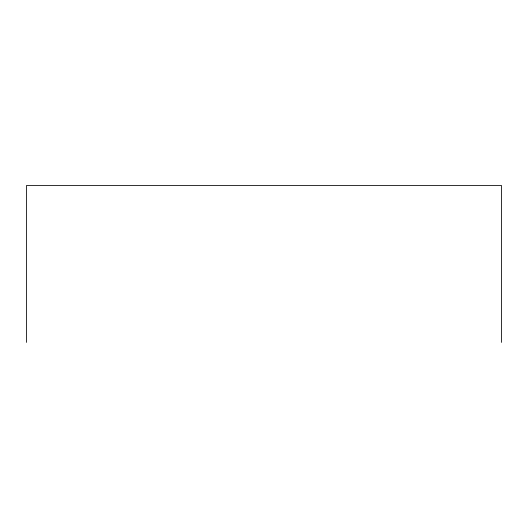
<?xml version="1.0" encoding="UTF-8"?>
<svg xmlns="http://www.w3.org/2000/svg" width="528" height="528" viewBox="0 0 528 528"><rect width="100%" height="100%" fill="white"/><g stroke="black" fill="none" stroke-linecap="round" stroke-linejoin="round"><path stroke-width="0.79" d="M501.6 342.401L501.6 185.599L26.4 185.599L26.4 342.401"/></g></svg>
